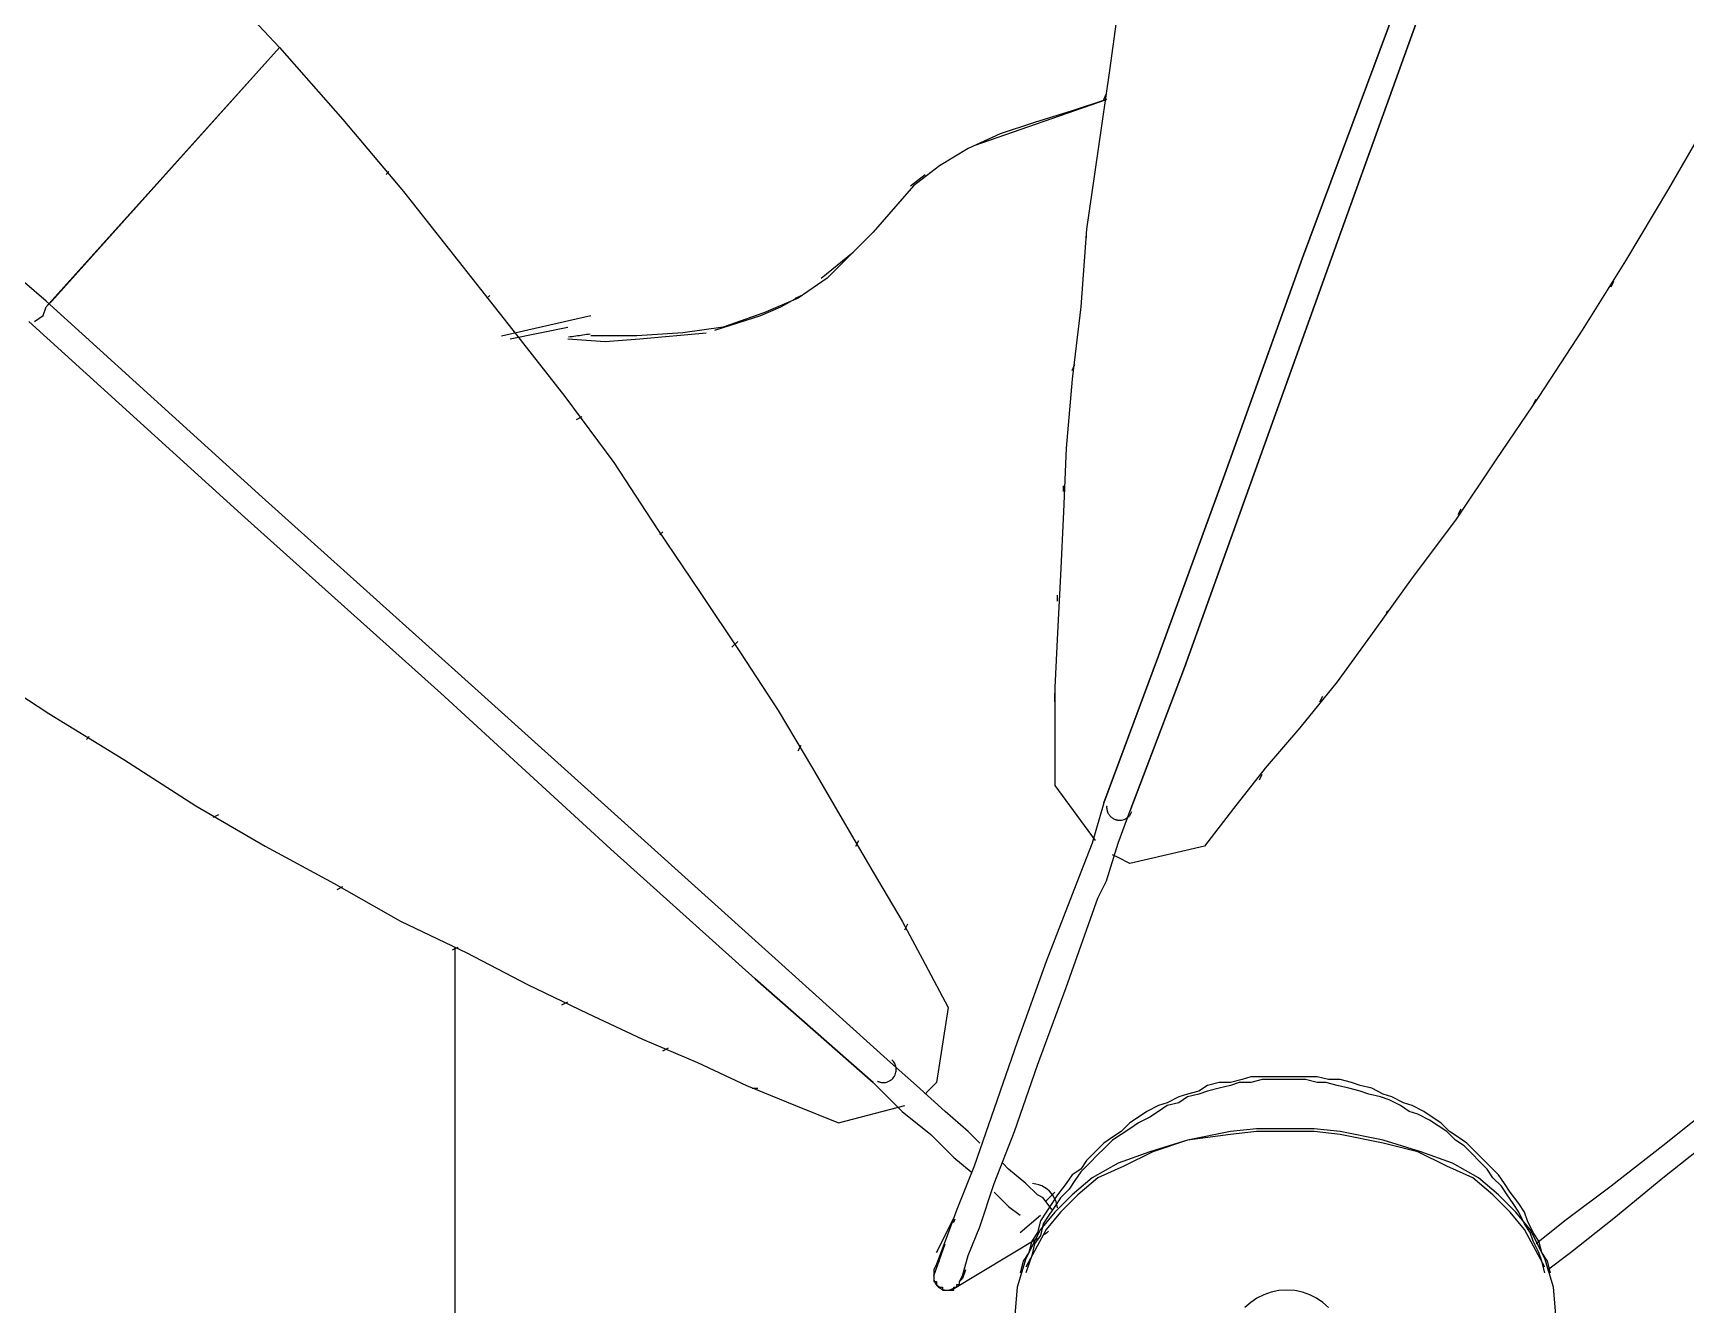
# Model space of a CAD drawing. Header units: millimetres. Extents: x 7649 to 34105, y 3983 to 25377.
# Drawn here: x 15563.9 to 15867.4, y 15419.5 to 15652.9 of the extents above; entities that cross this region are included whole.
import ezdxf

# ---------------------------------------------------------------- set-up
doc = ezdxf.new("R2010")
doc.units = ezdxf.units.MM

msp = doc.modelspace()

# ---------------------------------------------------------------- linework, layer by layer
at = {"layer": 'GEOMETRY', "color": 7}
for p, q in [((15609.18194, 15650.28056), (15585.36944, 15675.68056)), ((15763.69861, 15661.39306), (15761.58194, 15646.04722)), ((15797.03611, 15611.65139), (15813.96944, 15657.15972)), ((15813.96944, 15657.15972), (15797.03611, 15611.65139)), ((15818.20278, 15655.57222), (15801.79861, 15610.06389)), ((15801.79861, 15610.06389), (15818.20278, 15655.57222)), ((15566.31944, 15602.65556), (15609.18194, 15650.28056)), ((15567.37778, 15603.71389), (15609.18194, 15650.28056)), ((15609.18194, 15650.28056), (15620.82361, 15637.05139)), ((15761.58194, 15646.04722), (15759.46528, 15631.23056)), ((15760.52361, 15640.75556), (15761.05278, 15641.81389)), ((15736.71111, 15632.28889), (15761.05278, 15640.75556)), ((15754.70278, 15638.63889), (15747.82361, 15636.52222)), ((15761.05278, 15640.75556), (15754.70278, 15638.63889)), ((15620.82361, 15637.05139), (15631.93611, 15623.82222)), ((15747.82361, 15636.52222), (15741.47361, 15634.40556)), ((15872.17778, 15638.10972), (15864.24028, 15624.35139)), ((15741.47361, 15634.40556), (15735.65278, 15631.75972)), ((15735.65278, 15631.75972), (15730.36111, 15628.58472)), ((15759.46528, 15631.23056), (15757.34861, 15616.94306)), ((15628.76111, 15626.99722), (15629.29028, 15627.52639)), ((15725.06944, 15624.88056), (15727.71528, 15626.99722)), ((15730.36111, 15628.58472), (15725.59861, 15624.88056)), ((15631.93611, 15623.82222), (15641.99028, 15611.12222)), ((15725.59861, 15624.88056), (15718.19028, 15616.41389)), ((15864.24028, 15624.35139), (15856.30278, 15611.12222)), ((15757.34861, 15616.94306), (15756.29028, 15602.65556)), ((15718.19028, 15616.41389), (15709.72361, 15607.94722)), ((15757.34861, 15615.35556), (15757.34861, 15616.41389)), ((15641.99028, 15611.12222), (15652.04444, 15598.42222)), ((15708.66528, 15607.94722), (15714.48611, 15612.70972)), ((15782.74861, 15571.96389), (15797.03611, 15611.65139)), ((15797.03611, 15611.65139), (15782.74861, 15571.96389)), ((15856.30278, 15611.12222), (15848.36528, 15598.42222)), ((15566.31944, 15603.71389), (15558.38194, 15610.59306)), ((15709.72361, 15607.94722), (15704.43194, 15604.24306)), ((15801.79861, 15610.06389), (15787.51111, 15570.37639)), ((15787.51111, 15570.37639), (15801.79861, 15610.06389)), ((15853.65694, 15606.35972), (15854.18611, 15607.41806)), ((15565.79028, 15601.06806), (15566.31944, 15602.65556)), ((15566.31944, 15603.71389), (15606.00694, 15567.73056)), ((15606.00694, 15567.73056), (15566.31944, 15603.71389)), ((15566.31944, 15602.65556), (15567.37778, 15603.71389)), ((15647.28194, 15604.24306), (15647.81111, 15604.77222)), ((15697.55278, 15601.06806), (15701.25694, 15602.65556)), ((15704.43194, 15604.24306), (15698.08194, 15601.59722)), ((15701.25694, 15602.65556), (15704.96111, 15604.77222)), ((15703.90278, 15604.24306), (15704.96111, 15604.77222)), ((15756.29028, 15602.65556), (15754.70278, 15589.42639)), ((15602.83194, 15564.02639), (15563.14444, 15600.00972)), ((15563.14444, 15600.00972), (15602.83194, 15564.02639)), ((15564.20278, 15600.00972), (15565.79028, 15601.06806)), ((15649.92778, 15597.36389), (15666.33194, 15601.06806)), ((15651.51528, 15596.83472), (15662.09861, 15598.95139)), ((15690.67361, 15598.95139), (15683.26528, 15597.89306)), ((15689.08611, 15598.42222), (15697.55278, 15601.06806)), ((15698.08194, 15601.59722), (15690.67361, 15598.95139)), ((15652.04444, 15598.42222), (15661.56944, 15586.25139)), ((15662.09861, 15596.83472), (15668.97778, 15596.30556)), ((15662.24331, 15597.16648), (15662.57582, 15597.21093)), ((15662.57582, 15597.21093), (15662.90829, 15597.25588)), ((15662.90829, 15597.25588), (15663.24071, 15597.30134)), ((15663.24071, 15597.30134), (15663.57307, 15597.34731)), ((15663.57307, 15597.34731), (15663.90538, 15597.39379)), ((15663.90538, 15597.39379), (15664.23763, 15597.44076)), ((15664.23763, 15597.44076), (15664.56981, 15597.48822)), ((15664.56981, 15597.48822), (15664.90192, 15597.53618)), ((15664.90192, 15597.53618), (15665.23397, 15597.58463)), ((15665.23397, 15597.58463), (15665.56593, 15597.63356)), ((15665.56593, 15597.63356), (15665.89782, 15597.68297)), ((15665.89782, 15597.68297), (15666.22962, 15597.73286)), ((15674.79861, 15597.36389), (15666.33194, 15597.36389)), ((15668.97778, 15596.30556), (15675.32778, 15596.83472)), ((15683.26528, 15597.89306), (15674.79861, 15597.36389)), ((15675.32778, 15596.83472), (15687.49861, 15597.89306)), ((15848.36528, 15598.42222), (15840.42778, 15586.25139)), ((15754.70278, 15591.01389), (15755.23194, 15592.07222)), ((15754.70278, 15589.42639), (15753.64444, 15576.72639)), ((15661.56944, 15586.25139), (15670.56528, 15574.08056)), ((15840.42778, 15586.25139), (15832.49028, 15574.60972)), ((15839.36944, 15584.66389), (15839.89861, 15585.72222)), ((15663.68611, 15582.01806), (15664.74444, 15582.54722)), ((15753.64444, 15576.72639), (15753.11528, 15565.08472)), ((15832.49028, 15574.60972), (15825.08194, 15563.49722)), ((15670.56528, 15574.08056), (15678.50278, 15561.90972)), ((15770.57778, 15538.62639), (15782.74861, 15571.96389)), ((15782.74861, 15571.96389), (15770.57778, 15538.62639)), ((15753.11528, 15568.78889), (15753.11528, 15569.84722)), ((15787.51111, 15570.37639), (15775.34028, 15536.50972)), ((15775.34028, 15536.50972), (15787.51111, 15570.37639)), ((15606.00694, 15567.73056), (15641.99028, 15535.45139)), ((15641.99028, 15535.45139), (15606.00694, 15567.73056)), ((15825.61111, 15564.55556), (15826.14028, 15565.61389)), ((15638.81528, 15531.74722), (15602.83194, 15564.02639)), ((15602.83194, 15564.02639), (15638.81528, 15531.74722)), ((15753.11528, 15565.08472), (15752.58611, 15553.44306)), ((15825.08194, 15563.49722), (15817.14444, 15552.91389)), ((15678.50278, 15561.90972), (15686.44028, 15550.26806)), ((15679.03194, 15560.85139), (15679.56111, 15561.38056)), ((15752.58611, 15553.44306), (15752.05694, 15542.85972)), ((15686.44028, 15550.26806), (15693.84861, 15539.15556)), ((15817.14444, 15552.91389), (15810.26528, 15543.38889)), ((15752.05694, 15548.68056), (15752.05694, 15549.73889)), ((15812.38194, 15546.56389), (15812.91111, 15547.09306)), ((15692.26111, 15540.21389), (15693.31944, 15541.27222)), ((15752.05694, 15542.85972), (15751.52778, 15532.80556)), ((15810.26528, 15543.38889), (15803.38611, 15533.86389)), ((15693.84861, 15539.15556), (15700.72778, 15528.57222)), ((15760.52361, 15511.63889), (15770.57778, 15538.62639)), ((15770.57778, 15538.62639), (15760.52361, 15511.63889)), ((15553.09028, 15537.03889), (15566.84861, 15528.04306)), ((15641.99028, 15535.45139), (15673.74028, 15506.87639)), ((15673.74028, 15506.87639), (15641.99028, 15535.45139)), ((15775.34028, 15536.50972), (15765.28611, 15510.05139)), ((15765.28611, 15510.05139), (15775.34028, 15536.50972)), ((15751.52778, 15532.80556), (15751.52778, 15523.28056)), ((15803.38611, 15533.86389), (15796.50694, 15525.39722)), ((15670.03611, 15503.17222), (15638.81528, 15531.74722)), ((15638.81528, 15531.74722), (15670.03611, 15503.17222)), ((15751.52778, 15530.15972), (15751.52778, 15531.74722)), ((15800.21111, 15530.15972), (15800.74028, 15531.21806)), ((15566.84861, 15528.04306), (15580.60694, 15519.57639)), ((15700.72778, 15528.57222), (15707.07778, 15517.98889)), ((15573.72778, 15523.28056), (15574.25694, 15523.80972)), ((15751.52778, 15523.28056), (15751.52778, 15514.81389)), ((15796.50694, 15525.39722), (15790.15694, 15517.98889)), ((15704.43194, 15521.16389), (15704.96111, 15522.22222)), ((15580.60694, 15519.57639), (15593.83611, 15511.10972)), ((15707.07778, 15517.98889), (15712.89861, 15507.93472)), ((15790.15694, 15517.98889), (15784.33611, 15510.58056)), ((15789.09861, 15515.87222), (15789.62778, 15516.93056)), ((15751.52778, 15514.81389), (15758.93611, 15504.75972)), ((15593.83611, 15511.10972), (15606.53611, 15503.70139)), ((15760.52361, 15511.63889), (15758.40694, 15504.23056)), ((15761.05334, 15510.89699), (15761.05277, 15510.84507)), ((15761.05277, 15510.84507), (15761.05334, 15510.79317)), ((15761.05504, 15510.9489), (15761.05334, 15510.89699)), ((15761.05334, 15510.79317), (15761.05504, 15510.74129)), ((15761.05787, 15511.00079), (15761.05504, 15510.9489)), ((15761.05504, 15510.74129), (15761.05787, 15510.68947)), ((15761.06183, 15511.05263), (15761.05787, 15511.00079)), ((15597.01111, 15508.99306), (15598.06944, 15509.52222)), ((15712.89861, 15507.93472), (15718.19028, 15498.93889)), ((15761.05787, 15510.68947), (15761.06183, 15510.63771)), ((15761.06183, 15510.63771), (15761.06691, 15510.58604)), ((15761.06691, 15510.58604), (15761.07312, 15510.53448)), ((15761.07312, 15510.53448), (15761.08047, 15510.48304)), ((15761.08047, 15510.48304), (15761.08893, 15510.43174)), ((15761.08893, 15510.43174), (15761.09852, 15510.38061)), ((15761.09852, 15510.38061), (15761.10922, 15510.32975)), ((15761.10922, 15510.32975), (15761.12102, 15510.27915)), ((15761.12102, 15510.27915), (15761.13391, 15510.22883)), ((15761.13391, 15510.22883), (15761.1479, 15510.17883)), ((15761.1479, 15510.17883), (15761.16297, 15510.12914)), ((15761.16297, 15510.12914), (15761.17912, 15510.0798)), ((15761.17912, 15510.0798), (15761.19634, 15510.03081)), ((15761.19634, 15510.03081), (15761.21464, 15509.9822)), ((15761.21464, 15509.9822), (15761.23399, 15509.93398)), ((15761.23399, 15509.93398), (15761.25441, 15509.88618)), ((15761.25441, 15509.88618), (15761.27587, 15509.8388)), ((15761.27587, 15509.8388), (15761.34704, 15509.69846)), ((15761.34704, 15509.69846), (15761.42686, 15509.56385)), ((15761.42686, 15509.56385), (15761.51497, 15509.43531)), ((15761.51497, 15509.43531), (15761.61098, 15509.31319)), ((15761.61098, 15509.31319), (15761.71453, 15509.19781)), ((15761.71453, 15509.19781), (15761.82526, 15509.08951)), ((15761.82526, 15509.08951), (15761.94279, 15508.98864)), ((15761.94279, 15508.98864), (15762.06675, 15508.89554)), ((15762.06675, 15508.89554), (15762.19678, 15508.81053)), ((15762.19678, 15508.81053), (15762.33251, 15508.73396)), ((15762.33251, 15508.73396), (15762.47356, 15508.66617)), ((15762.47356, 15508.66617), (15762.61957, 15508.6075)), ((15762.61957, 15508.6075), (15762.66862, 15508.59025)), ((15762.66862, 15508.59025), (15762.718, 15508.57409)), ((15762.718, 15508.57409), (15762.7677, 15508.55901)), ((15762.7677, 15508.55901), (15762.8177, 15508.54503)), ((15762.8177, 15508.54503), (15762.86799, 15508.53214)), ((15762.86799, 15508.53214), (15762.91853, 15508.52036)), ((15762.91853, 15508.52036), (15762.96932, 15508.50967)), ((15762.96932, 15508.50967), (15763.02034, 15508.5001)), ((15763.02034, 15508.5001), (15763.07156, 15508.49164)), ((15763.07156, 15508.49164), (15763.12298, 15508.48429)), ((15763.12298, 15508.48429), (15763.17457, 15508.47806)), ((15763.16944, 15504.23056), (15765.28611, 15510.05139)), ((15763.17457, 15508.47806), (15763.22631, 15508.47296)), ((15763.22654, 15508.47294), (15763.49315, 15508.46453)), ((15763.49315, 15508.46453), (15763.75485, 15508.4854)), ((15763.75485, 15508.4854), (15764.00969, 15508.53431)), ((15764.00969, 15508.53431), (15764.25572, 15508.61001)), ((15764.25572, 15508.61001), (15764.49097, 15508.71126)), ((15764.49097, 15508.71126), (15764.71348, 15508.83682)), ((15764.71348, 15508.83682), (15764.92131, 15508.98543)), ((15764.92131, 15508.98543), (15765.1125, 15509.15585)), ((15765.1125, 15509.15585), (15765.28508, 15509.34683)), ((15765.28508, 15509.34683), (15765.43711, 15509.55712)), ((15765.43711, 15509.55712), (15765.56662, 15509.78549)), ((15765.56662, 15509.78549), (15765.67166, 15510.03068)), ((15784.33611, 15510.58056), (15779.04444, 15503.70139)), ((15673.74028, 15506.87639), (15700.19861, 15483.06389)), ((15700.19861, 15483.06389), (15673.74028, 15506.87639)), ((15715.01528, 15503.70139), (15715.54444, 15504.75972)), ((15606.53611, 15503.70139), (15619.23611, 15496.82222)), ((15696.49444, 15479.35972), (15670.03611, 15503.17222)), ((15670.03611, 15503.17222), (15696.49444, 15479.35972)), ((15758.40694, 15504.23056), (15756.29028, 15498.93889)), ((15761.05278, 15497.35139), (15763.16944, 15504.23056)), ((15763.16944, 15501.58472), (15762.11111, 15502.11389)), ((15779.04444, 15503.70139), (15765.28611, 15500.52639)), ((15718.19028, 15498.93889), (15723.48194, 15489.94306)), ((15756.29028, 15498.93889), (15749.94028, 15482.53472)), ((15765.28611, 15500.52639), (15763.16944, 15501.58472)), ((15619.23611, 15496.82222), (15631.40694, 15489.94306)), ((15619.76528, 15495.76389), (15620.82361, 15496.29306)), ((15759.46528, 15494.17639), (15761.05278, 15497.35139)), ((15753.64444, 15477.77222), (15759.46528, 15494.17639)), ((15631.40694, 15489.94306), (15643.57778, 15484.12222)), ((15723.48194, 15489.94306), (15727.71528, 15482.00556)), ((15724.01111, 15488.35556), (15724.54028, 15489.41389)), ((15640.93194, 15484.65139), (15641.99028, 15485.18056)), ((15641.46111, 15414.80139), (15641.46111, 15485.18056)), ((15643.57778, 15484.12222), (15654.69028, 15478.30139)), ((15700.19861, 15483.06389), (15721.36528, 15464.01389)), ((15721.36528, 15464.01389), (15700.19861, 15483.06389)), ((15727.71528, 15482.00556), (15731.94861, 15474.06806)), ((15749.94028, 15482.53472), (15744.64861, 15467.71806)), ((15654.69028, 15478.30139), (15665.80278, 15473.00972)), ((15718.19028, 15460.30972), (15696.49444, 15479.35972)), ((15696.49444, 15479.35972), (15718.19028, 15460.30972)), ((15748.35278, 15463.48472), (15753.64444, 15477.77222)), ((15661.04028, 15474.59722), (15662.09861, 15475.12639)), ((15665.80278, 15473.00972), (15675.85694, 15468.24722)), ((15731.94861, 15474.06806), (15729.83194, 15460.30972)), ((15675.85694, 15468.24722), (15685.91111, 15464.01389)), ((15679.56111, 15466.13056), (15680.61944, 15466.65972)), ((15744.64861, 15467.71806), (15740.41528, 15455.54722)), ((15685.91111, 15464.01389), (15694.90694, 15459.78056)), ((15726.12778, 15459.78056), (15721.36528, 15464.01389)), ((15721.78642, 15464.31232), (15721.63575, 15464.46057)), ((15721.92207, 15464.15293), (15721.78642, 15464.31232)), ((15722.04233, 15463.98356), (15721.92207, 15464.15293)), ((15722.14683, 15463.80532), (15722.04233, 15463.98356)), ((15722.2352, 15463.61934), (15722.14683, 15463.80532)), ((15722.30709, 15463.42676), (15722.2352, 15463.61934)), ((15722.30153, 15461.93797), (15722.37147, 15462.19534)), ((15722.36212, 15463.2287), (15722.30709, 15463.42676)), ((15722.39992, 15463.0263), (15722.36212, 15463.2287)), ((15722.37156, 15462.19578), (15722.40632, 15462.40429)), ((15722.42014, 15462.82067), (15722.39992, 15463.0263)), ((15722.40632, 15462.40429), (15722.42239, 15462.61296)), ((15722.42239, 15462.61296), (15722.42014, 15462.82067)), ((15744.11944, 15451.31389), (15748.35278, 15463.48472)), ((15694.90694, 15459.78056), (15703.90278, 15456.07639)), ((15695.96528, 15459.25139), (15697.02361, 15459.25139)), ((15718.19028, 15460.30972), (15723.48194, 15455.01806)), ((15718.96134, 15460.56923), (15719.05532, 15460.52392)), ((15719.05532, 15460.52392), (15719.15097, 15460.48285)), ((15719.15097, 15460.48285), (15719.24814, 15460.44607)), ((15719.24814, 15460.44607), (15719.34667, 15460.41361)), ((15719.34667, 15460.41361), (15719.44644, 15460.38549)), ((15719.44644, 15460.38549), (15719.54728, 15460.36175)), ((15719.54728, 15460.36175), (15719.64907, 15460.34242)), ((15719.64907, 15460.34242), (15719.75164, 15460.32753)), ((15719.75164, 15460.32753), (15719.85486, 15460.31711)), ((15719.85486, 15460.31711), (15719.95859, 15460.31119)), ((15719.95859, 15460.31119), (15720.06267, 15460.3098)), ((15720.06267, 15460.3098), (15720.16696, 15460.31298)), ((15720.16696, 15460.31298), (15720.43211, 15460.34173)), ((15720.43211, 15460.34173), (15720.68833, 15460.3988)), ((15720.68833, 15460.3988), (15720.93385, 15460.48267)), ((15720.93385, 15460.48267), (15721.16692, 15460.59184)), ((15721.16692, 15460.59184), (15721.38578, 15460.72481)), ((15721.38578, 15460.72481), (15721.58864, 15460.88006)), ((15721.58864, 15460.88006), (15721.77377, 15461.0561)), ((15721.77377, 15461.0561), (15721.93938, 15461.25142)), ((15721.93938, 15461.25142), (15722.08372, 15461.4645)), ((15722.08372, 15461.4645), (15722.20502, 15461.69386)), ((15722.20502, 15461.69386), (15722.30153, 15461.93797)), ((15731.41944, 15455.01806), (15726.12778, 15459.78056)), ((15729.83194, 15460.30972), (15728.24444, 15458.72222)), ((15779.57361, 15459.78056), (15777.98611, 15458.72222)), ((15781.69028, 15460.30972), (15779.57361, 15459.78056)), ((15781.69028, 15459.25139), (15779.57361, 15458.72222)), ((15783.80694, 15460.30972), (15781.69028, 15460.30972)), ((15783.80694, 15459.78056), (15781.69028, 15459.25139)), ((15785.92361, 15460.83889), (15783.80694, 15460.30972)), ((15785.39444, 15460.30972), (15783.80694, 15459.78056)), ((15787.51111, 15460.30972), (15785.39444, 15460.30972)), ((15787.51111, 15461.36806), (15785.92361, 15460.83889)), ((15789.62778, 15461.36806), (15787.51111, 15461.36806)), ((15789.62778, 15460.83889), (15787.51111, 15460.30972)), ((15791.74444, 15461.36806), (15789.62778, 15461.36806)), ((15791.74444, 15460.83889), (15789.62778, 15460.83889)), ((15793.86111, 15461.36806), (15791.74444, 15461.36806)), ((15793.33194, 15460.83889), (15791.74444, 15460.83889)), ((15795.44861, 15460.83889), (15793.33194, 15460.83889)), ((15795.97778, 15461.36806), (15793.86111, 15461.36806)), ((15797.56528, 15460.83889), (15795.44861, 15460.83889)), ((15798.09444, 15461.36806), (15795.97778, 15461.36806)), ((15799.68194, 15460.30972), (15797.56528, 15460.83889)), ((15799.68194, 15461.36806), (15798.09444, 15461.36806)), ((15801.79861, 15460.83889), (15799.68194, 15461.36806)), ((15801.26944, 15460.30972), (15799.68194, 15460.30972)), ((15803.38611, 15459.78056), (15801.26944, 15460.30972)), ((15803.91528, 15460.83889), (15801.79861, 15460.83889)), ((15805.50278, 15459.25139), (15803.38611, 15459.78056)), ((15806.03194, 15460.30972), (15803.91528, 15460.83889)), ((15807.61944, 15458.72222), (15805.50278, 15459.25139)), ((15807.61944, 15459.78056), (15806.03194, 15460.30972)), ((15809.73611, 15459.25139), (15807.61944, 15459.78056)), ((15811.85278, 15458.19306), (15809.73611, 15459.25139)), ((15728.24444, 15458.72222), (15727.71528, 15458.19306)), ((15772.16528, 15456.60556), (15770.57778, 15456.07639)), ((15774.28194, 15457.66389), (15772.16528, 15456.60556)), ((15774.28194, 15456.60556), (15772.16528, 15456.07639)), ((15775.86944, 15458.19306), (15774.28194, 15457.66389)), ((15775.86944, 15457.66389), (15774.28194, 15456.60556)), ((15777.98611, 15458.72222), (15775.86944, 15458.19306)), ((15777.98611, 15458.19306), (15775.86944, 15457.66389)), ((15779.57361, 15458.72222), (15777.98611, 15458.19306)), ((15809.20694, 15458.19306), (15807.61944, 15458.72222)), ((15811.32361, 15457.66389), (15809.20694, 15458.19306)), ((15812.91111, 15457.13472), (15811.32361, 15457.66389)), ((15813.44028, 15457.66389), (15811.85278, 15458.19306)), ((15815.02778, 15456.07639), (15812.91111, 15457.13472)), ((15815.55694, 15456.60556), (15813.44028, 15457.66389)), ((15817.14444, 15456.07639), (15815.55694, 15456.60556)), ((15873.76528, 15457.13472), (15863.18194, 15448.66806)), ((15703.90278, 15456.07639), (15711.84028, 15452.90139)), ((15711.84028, 15452.90139), (15724.01111, 15456.07639)), ((15723.48194, 15455.01806), (15728.77361, 15450.78472)), ((15735.65278, 15451.31389), (15731.41944, 15455.01806)), ((15740.41528, 15455.54722), (15736.71111, 15444.96389)), ((15766.87361, 15453.95972), (15765.28611, 15452.90139)), ((15768.46111, 15455.01806), (15766.87361, 15453.95972)), ((15768.99028, 15453.95972), (15766.87361, 15452.90139)), ((15770.57778, 15456.07639), (15768.46111, 15455.01806)), ((15770.57778, 15455.01806), (15768.99028, 15453.95972)), ((15772.16528, 15456.07639), (15770.57778, 15455.01806)), ((15816.61528, 15455.01806), (15815.02778, 15456.07639)), ((15818.20278, 15454.48889), (15816.61528, 15455.01806)), ((15819.26111, 15455.01806), (15817.14444, 15456.07639)), ((15820.31944, 15453.43056), (15818.20278, 15454.48889)), ((15820.84861, 15453.95972), (15819.26111, 15455.01806)), ((15821.90694, 15452.37222), (15820.31944, 15453.43056)), ((15822.43611, 15452.90139), (15820.84861, 15453.95972)), ((15728.77361, 15450.78472), (15733.00694, 15446.55139)), ((15737.76944, 15449.19722), (15735.65278, 15451.31389)), ((15740.41528, 15441.78889), (15744.11944, 15451.31389)), ((15762.11111, 15450.25556), (15760.52361, 15449.19722)), ((15763.69861, 15451.31389), (15762.11111, 15450.25556)), ((15763.69861, 15450.78472), (15762.11111, 15449.72639)), ((15765.28611, 15452.90139), (15763.69861, 15451.31389)), ((15765.28611, 15451.84306), (15763.69861, 15450.78472)), ((15766.87361, 15452.90139), (15765.28611, 15451.84306)), ((15783.80694, 15451.31389), (15775.86944, 15449.72639)), ((15783.80694, 15450.78472), (15775.86944, 15449.72639)), ((15788.56944, 15451.84306), (15783.80694, 15451.31389)), ((15788.56944, 15451.31389), (15783.80694, 15450.78472)), ((15793.86111, 15451.84306), (15788.56944, 15451.84306)), ((15793.86111, 15451.31389), (15788.56944, 15451.31389)), ((15799.15278, 15451.84306), (15793.86111, 15451.84306)), ((15799.15278, 15451.31389), (15793.86111, 15451.31389)), ((15803.91528, 15451.31389), (15799.15278, 15451.84306)), ((15803.91528, 15450.78472), (15799.15278, 15451.31389)), ((15811.85278, 15449.72639), (15803.91528, 15451.31389)), ((15811.85278, 15449.19722), (15803.91528, 15450.78472)), ((15823.49444, 15451.31389), (15821.90694, 15452.37222)), ((15824.02361, 15451.31389), (15822.43611, 15452.90139)), ((15825.08194, 15449.72639), (15823.49444, 15451.31389)), ((15825.61111, 15450.25556), (15824.02361, 15451.31389)), ((15827.19861, 15449.19722), (15825.61111, 15450.25556)), ((15863.18194, 15442.84722), (15873.23611, 15450.78472)), ((15758.93611, 15447.60972), (15757.34861, 15446.02222)), ((15759.46528, 15447.08056), (15757.87778, 15445.49306)), ((15760.52361, 15449.19722), (15758.93611, 15447.60972)), ((15760.52361, 15448.13889), (15759.46528, 15447.08056)), ((15762.11111, 15449.72639), (15760.52361, 15448.13889)), ((15768.99028, 15447.60972), (15763.16944, 15445.49306)), ((15769.51944, 15447.60972), (15764.22778, 15444.96389)), ((15775.86944, 15449.72639), (15768.99028, 15447.60972)), ((15775.86944, 15449.72639), (15769.51944, 15447.60972)), ((15818.73194, 15447.60972), (15811.85278, 15449.72639)), ((15818.20278, 15447.60972), (15811.85278, 15449.19722)), ((15823.49444, 15444.96389), (15818.20278, 15447.60972)), ((15824.55278, 15445.49306), (15818.73194, 15447.60972)), ((15826.66944, 15448.66806), (15825.08194, 15449.72639)), ((15828.25694, 15447.08056), (15826.66944, 15448.66806)), ((15828.78611, 15447.60972), (15827.19861, 15449.19722)), ((15829.31528, 15446.02222), (15828.25694, 15447.08056)), ((15830.37361, 15446.02222), (15828.78611, 15447.60972)), ((15863.18194, 15448.66806), (15853.65694, 15441.25972)), ((15733.00694, 15446.55139), (15736.18194, 15443.90556)), ((15736.71111, 15444.96389), (15733.53611, 15437.02639)), ((15743.06111, 15444.43472), (15742.00278, 15445.49306)), ((15746.23611, 15441.78889), (15743.06111, 15444.43472)), ((15756.29028, 15444.43472), (15754.70278, 15443.37639)), ((15757.34861, 15446.02222), (15756.29028, 15444.43472)), ((15757.87778, 15445.49306), (15756.29028, 15443.90556)), ((15763.16944, 15445.49306), (15758.40694, 15442.84722)), ((15764.22778, 15444.96389), (15759.46528, 15442.84722)), ((15828.25694, 15442.84722), (15823.49444, 15444.96389)), ((15829.31528, 15442.84722), (15824.55278, 15445.49306)), ((15830.90278, 15444.43472), (15829.31528, 15446.02222)), ((15831.43194, 15444.96389), (15830.37361, 15446.02222)), ((15831.96111, 15442.84722), (15830.90278, 15444.43472)), ((15833.01944, 15443.37639), (15831.43194, 15444.96389)), ((15737.76944, 15433.85139), (15740.41528, 15441.78889)), ((15748.35278, 15439.67222), (15746.23611, 15441.78889)), ((15748.04402, 15441.6855), (15747.45774, 15441.77028)), ((15748.60644, 15441.5356), (15748.04402, 15441.6855)), ((15749.14094, 15441.32453), (15748.60644, 15441.5356)), ((15749.64346, 15441.05623), (15749.14094, 15441.32453)), ((15750.10996, 15440.73467), (15749.64346, 15441.05623)), ((15753.64444, 15441.78889), (15752.05694, 15439.67222)), ((15754.70278, 15443.37639), (15753.64444, 15441.78889)), ((15755.23194, 15442.31806), (15754.17361, 15440.73056)), ((15758.40694, 15442.84722), (15754.70278, 15439.67222)), ((15756.29028, 15443.90556), (15755.23194, 15442.31806)), ((15759.46528, 15442.84722), (15755.76111, 15439.67222)), ((15831.96111, 15439.67222), (15828.25694, 15442.84722)), ((15833.01944, 15439.67222), (15829.31528, 15442.84722)), ((15833.54861, 15441.25972), (15831.96111, 15442.84722)), ((15834.07778, 15441.78889), (15833.01944, 15443.37639)), ((15834.60694, 15439.67222), (15833.54861, 15441.25972)), ((15835.13611, 15440.20139), (15834.07778, 15441.78889)), ((15853.65694, 15441.25972), (15845.19028, 15434.90972)), ((15854.18611, 15435.43889), (15863.18194, 15442.84722)), ((15740.41528, 15440.20139), (15743.06111, 15437.55556)), ((15749.41111, 15439.14306), (15748.35278, 15439.67222)), ((15750.99861, 15437.02639), (15749.41111, 15439.14306)), ((15749.94028, 15438.61389), (15751.52778, 15440.20139)), ((15750.99861, 15438.08472), (15749.94028, 15436.49722)), ((15750.53636, 15440.36378), (15750.10996, 15440.73467)), ((15750.91863, 15439.94753), (15750.53636, 15440.36378)), ((15751.25271, 15439.48986), (15750.91863, 15439.94753)), ((15752.05694, 15439.67222), (15750.99861, 15438.08472)), ((15751.53453, 15438.99473), (15751.25271, 15439.48986)), ((15754.70278, 15439.67222), (15751.52778, 15436.49722)), ((15752.58611, 15439.14306), (15751.52778, 15437.55556)), ((15751.76004, 15438.46608), (15751.53453, 15438.99473)), ((15751.9252, 15437.90787), (15751.76004, 15438.46608)), ((15752.02594, 15437.32405), (15751.9252, 15437.90787)), ((15754.17361, 15440.73056), (15752.58611, 15439.14306)), ((15755.76111, 15439.67222), (15752.58611, 15436.49722)), ((15835.13611, 15436.49722), (15831.96111, 15439.67222)), ((15836.19444, 15436.49722), (15833.01944, 15439.67222)), ((15835.66528, 15438.08472), (15834.60694, 15439.67222)), ((15836.72361, 15438.08472), (15835.13611, 15440.20139)), ((15836.72361, 15436.49722), (15835.66528, 15438.08472)), ((15837.78194, 15436.49722), (15836.72361, 15438.08472)), ((15729.83194, 15429.08889), (15733.00694, 15435.43889)), ((15733.53611, 15437.02639), (15731.41944, 15431.20556)), ((15733.03988, 15434.88225), (15733.01931, 15434.83083)), ((15733.06082, 15434.93349), (15733.03988, 15434.88225)), ((15733.08212, 15434.98457), (15733.06082, 15434.93349)), ((15733.10379, 15435.03547), (15733.08212, 15434.98457)), ((15733.12582, 15435.0862), (15733.10379, 15435.03547)), ((15733.1482, 15435.13675), (15733.12582, 15435.0862)), ((15733.17093, 15435.18714), (15733.1482, 15435.13675)), ((15733.19402, 15435.23735), (15733.17093, 15435.18714)), ((15743.06111, 15437.55556), (15745.17778, 15435.96806)), ((15745.17778, 15432.79306), (15748.88194, 15435.96806)), ((15748.88194, 15434.90972), (15748.35278, 15432.79306)), ((15749.94028, 15436.49722), (15748.88194, 15434.90972)), ((15751.52778, 15436.49722), (15748.88194, 15433.32222)), ((15750.46944, 15435.96806), (15749.41111, 15434.38056)), ((15752.58611, 15436.49722), (15749.94028, 15433.32222)), ((15751.52778, 15437.55556), (15750.46944, 15435.96806)), ((15837.78194, 15433.32222), (15835.13611, 15436.49722)), ((15838.84028, 15433.32222), (15836.19444, 15436.49722)), ((15837.78194, 15434.38056), (15836.72361, 15436.49722)), ((15838.31111, 15434.90972), (15837.78194, 15436.49722)), ((15839.36944, 15432.79306), (15838.31111, 15434.90972)), ((15845.19028, 15434.90972), (15839.89861, 15430.67639)), ((15846.24861, 15429.08889), (15854.18611, 15435.43889)), ((15732.95985, 15434.67554), (15732.9408, 15434.62343)), ((15732.97929, 15434.72748), (15732.95985, 15434.67554)), ((15732.99911, 15434.77924), (15732.97929, 15434.72748)), ((15733.01931, 15434.83083), (15732.99911, 15434.77924)), ((15735.65278, 15428.55972), (15737.76944, 15433.85139)), ((15749.94028, 15433.32222), (15746.23611, 15426.44306)), ((15748.88194, 15433.32222), (15746.23611, 15428.03056)), ((15748.35278, 15432.79306), (15747.29444, 15431.20556)), ((15748.88194, 15432.26389), (15747.82361, 15430.67639)), ((15749.41111, 15434.38056), (15748.88194, 15432.26389)), ((15749.61885, 15432.45302), (15749.68493, 15432.49333)), ((15749.68493, 15432.49333), (15749.75035, 15432.53465)), ((15749.75035, 15432.53465), (15749.81511, 15432.57698)), ((15749.81511, 15432.57698), (15749.87919, 15432.6203)), ((15749.87919, 15432.6203), (15749.94257, 15432.6646)), ((15749.94257, 15432.6646), (15750.00526, 15432.70986)), ((15750.00526, 15432.70986), (15750.06724, 15432.75606)), ((15750.06724, 15432.75606), (15750.1285, 15432.8032)), ((15750.1285, 15432.8032), (15750.18902, 15432.85126)), ((15750.18902, 15432.85126), (15750.2488, 15432.90022)), ((15750.2488, 15432.90022), (15750.30783, 15432.95007)), ((15750.30783, 15432.95007), (15750.36609, 15433.0008)), ((15838.84028, 15432.79306), (15837.78194, 15434.38056)), ((15841.48611, 15426.44306), (15837.78194, 15433.32222)), ((15841.48611, 15428.03056), (15838.84028, 15433.32222)), ((15839.36944, 15431.20556), (15838.84028, 15432.79306)), ((15840.42778, 15431.20556), (15839.36944, 15432.79306)), ((15729.30278, 15424.85556), (15731.41944, 15430.67639)), ((15731.41944, 15431.20556), (15729.83194, 15426.97222)), ((15732.47778, 15422.20972), (15748.35278, 15431.73472)), ((15746.76528, 15429.08889), (15745.70694, 15427.50139)), ((15747.29444, 15431.20556), (15746.76528, 15429.08889)), ((15747.82361, 15430.67639), (15747.29444, 15428.55972)), ((15840.42778, 15429.08889), (15839.36944, 15431.20556)), ((15840.95694, 15429.08889), (15840.42778, 15431.20556)), ((15840.95694, 15427.50139), (15840.42778, 15429.08889)), ((15842.01528, 15427.50139), (15840.95694, 15429.08889)), ((15842.01528, 15425.91389), (15846.24861, 15429.08889)), ((15729.83194, 15426.97222), (15729.30278, 15425.91389)), ((15729.30278, 15425.91389), (15729.30278, 15425.38472)), ((15729.83194, 15426.97222), (15730.36111, 15427.50139)), ((15734.59444, 15424.85556), (15735.65278, 15428.55972)), ((15735.12361, 15425.91389), (15734.59444, 15424.32639)), ((15746.23611, 15428.03056), (15744.64861, 15422.73889)), ((15745.70694, 15427.50139), (15745.17778, 15425.38472)), ((15746.76528, 15426.97222), (15746.23611, 15425.38472)), ((15747.29444, 15428.55972), (15746.76528, 15426.97222)), ((15841.48611, 15425.38472), (15840.95694, 15427.50139)), ((15843.07361, 15422.73889), (15841.48611, 15428.03056)), ((15842.54444, 15425.38472), (15842.01528, 15427.50139)), ((15729.30278, 15425.38472), (15729.30278, 15424.85556)), ((15729.30278, 15424.85556), (15729.30278, 15424.32639)), ((15729.30278, 15424.32639), (15729.30278, 15423.79722)), ((15729.30278, 15423.79722), (15729.83194, 15423.79722)), ((15729.32605, 15424.92444), (15729.30425, 15424.68144)), ((15729.30425, 15424.68144), (15729.30737, 15424.43923)), ((15729.30737, 15424.43923), (15729.33491, 15424.19969)), ((15729.37327, 15425.16638), (15729.32605, 15424.92444)), ((15729.33491, 15424.19969), (15729.38636, 15423.96465)), ((15729.44644, 15425.40539), (15729.37327, 15425.16638)), ((15729.38636, 15423.96465), (15729.46122, 15423.73599)), ((15729.46122, 15423.73599), (15729.55898, 15423.51557)), ((15729.55898, 15423.51557), (15729.67913, 15423.30523)), ((15729.67913, 15423.30523), (15729.82117, 15423.10684)), ((15729.82117, 15423.10684), (15729.98458, 15422.92227)), ((15729.83194, 15423.79722), (15729.83194, 15423.26806)), ((15729.83194, 15423.26806), (15730.36111, 15422.73889)), ((15729.98458, 15422.92227), (15730.16888, 15422.75336)), ((15730.16888, 15422.75336), (15730.36979, 15422.6046)), ((15730.36111, 15422.73889), (15730.89028, 15422.73889)), ((15730.89028, 15422.73889), (15730.89028, 15422.20972)), ((15733.00694, 15422.20972), (15733.00694, 15422.73889)), ((15733.00694, 15422.73889), (15733.53611, 15422.73889)), ((15733.53611, 15422.73889), (15733.53611, 15423.26806)), ((15733.53611, 15423.26806), (15734.06528, 15423.26806)), ((15734.06528, 15423.79722), (15734.59444, 15424.85556)), ((15734.59444, 15424.32639), (15734.06528, 15423.79722)), ((15734.06528, 15423.26806), (15734.06528, 15423.79722)), ((15744.64861, 15422.73889), (15744.11944, 15416.91806)), ((15843.60278, 15416.91806), (15843.07361, 15422.73889)), ((15730.36979, 15422.6046), (15730.58213, 15422.47932)), ((15730.58213, 15422.47932), (15730.80398, 15422.37767)), ((15730.80398, 15422.37767), (15731.0334, 15422.29979)), ((15730.89028, 15422.20972), (15731.41944, 15422.20972)), ((15731.0334, 15422.29979), (15731.26848, 15422.24583)), ((15731.26848, 15422.24583), (15731.50729, 15422.21592)), ((15731.41944, 15422.20972), (15731.94861, 15422.20972)), ((15731.50729, 15422.21592), (15731.74791, 15422.21022)), ((15731.74791, 15422.21022), (15731.98842, 15422.22886)), ((15731.94861, 15422.20972), (15732.47778, 15422.20972)), ((15731.98842, 15422.22886), (15732.22689, 15422.27199)), ((15732.22689, 15422.27199), (15732.46139, 15422.33976)), ((15732.46139, 15422.33976), (15732.69001, 15422.4323)), ((15732.47778, 15422.20972), (15733.00694, 15422.20972)), ((15732.69001, 15422.4323), (15732.91083, 15422.54975)), ((15787.49676, 15419.94949), (15786.45497, 15419.03253)), ((15788.65044, 15420.72871), (15787.49676, 15419.94949)), ((15789.9031, 15421.35727), (15788.65044, 15420.72871)), ((15791.24181, 15421.82224), (15789.9031, 15421.35727)), ((15792.65365, 15422.1107), (15791.24181, 15421.82224)), ((15794.12569, 15422.20972), (15792.65365, 15422.1107)), ((15795.59774, 15422.1107), (15794.12569, 15422.20972)), ((15797.00958, 15421.82224), (15795.59774, 15422.1107)), ((15798.34829, 15421.35727), (15797.00958, 15421.82224)), ((15799.60095, 15420.72871), (15798.34829, 15421.35727)), ((15800.75463, 15419.94949), (15799.60095, 15420.72871)), ((15801.79642, 15419.03253), (15800.75463, 15419.94949))]:
    msp.add_line(p, q, dxfattribs=at)

doc.saveas('drawing.dxf')
